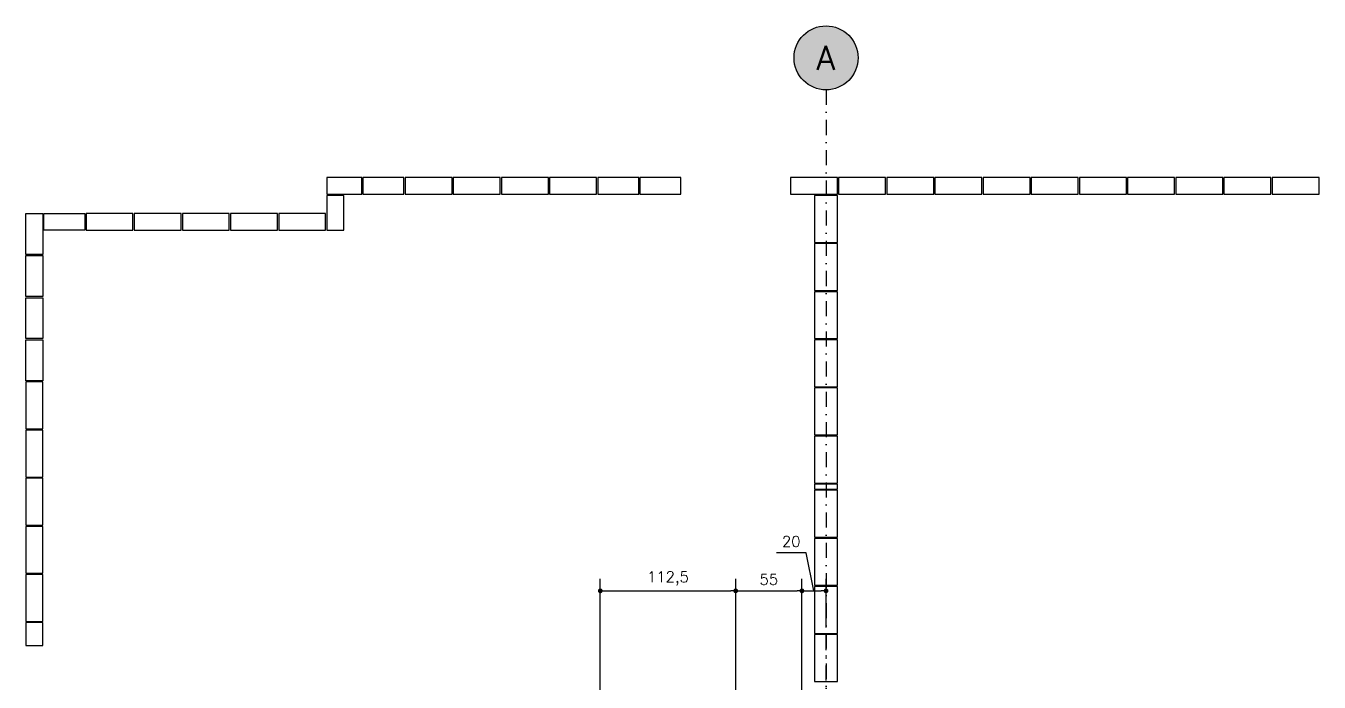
# Model space of a CAD drawing. Extents: x 26375 to 53850, y -1187 to 1911.
# Drawn here: x 50101 to 51175, y 954 to 1499 of the extents above; entities that cross this region are included whole.
import ezdxf
from ezdxf.enums import TextEntityAlignment as Align

# ---------------------------------------------------------------- set-up
doc = ezdxf.new("R2010")
doc.units = 0
doc.header["$LTSCALE"] = 25
doc.linetypes.add('DASHDOT', pattern=[1, 0.5, -0.25, 0, -0.25])
for name, color, linetype in [('COTA', 1, 'Continuous'), ('EIXO_AUXILIAR', 1, 'DASHDOT'), ('EIXOS', 1, 'DASHDOT'), ('H4', 254, 'Continuous'), ('IND-EIXOS', 2, 'Continuous'), ('PROJ', 252, 'Continuous'), ('TEXT-EIXOS', 3, 'Continuous')]:
    doc.layers.add(name, color=color, linetype=linetype)
doc.styles.add('COTA', font='romans.shx')
doc.styles.get("Standard").update_dxf_attribs({"font": 'romans.shx'})
doc.dimstyles.new('forma', dxfattribs={"dimtxt": 1.8, "dimasz": 0.8, "dimexe": 2, "dimexo": 1, "dimgap": 1, "dimtad": 1, "dimdec": 1, "dimzin": 9, "dimtxsty": 'COTA', "dimblk1": 'DOT', "dimblk2": 'DOT', "dimsah": 1, "dimcen": 0, "dimdle": 1, "dimclrd": 256, "dimclre": 256, "dimclrt": 2, "dimadec": 0, "dimazin": 0, "dimtfac": 1, "dimtdec": 0, "dimtmove": 0, "dimatfit": 3, "dimfxl": 1, "dimtolj": 1, "dimtzin": 0, "dimarcsym": 0})

# ---------------------------------------------------------------- blocks, each defined once
blk = doc.blocks.new('A$C55ad4023')
at = {"layer": 'PROJ'}
for points in [[(-3240.9, -408), (-3211.9, -408), (-3211.9, -394), (-3240.9, -394), (-3240.9, -408)], [(-3210.9, -408), (-3176.9, -408), (-3176.9, -394), (-3210.9, -394), (-3210.9, -408)], [(-3175.9, -408), (-3136.9, -408), (-3136.9, -394), (-3175.9, -394), (-3175.9, -408)], [(-3135.9, -408), (-3096.9, -408), (-3096.9, -394), (-3135.9, -394), (-3135.9, -408)], [(-3095.9, -408), (-3056.9, -408), (-3056.9, -394), (-3095.9, -394), (-3095.9, -408)], [(-3055.9, -408), (-3016.9, -408), (-3016.9, -394), (-3055.9, -394), (-3055.9, -408)], [(-3015.9, -408), (-2981.9, -408), (-2981.9, -394), (-3015.9, -394), (-3015.9, -408)], [(-2980.9, -408), (-2946.9, -408), (-2946.9, -394), (-2980.9, -394), (-2980.9, -408)], [(-2855.9, -408), (-2816.9, -408), (-2816.9, -394), (-2855.9, -394), (-2855.9, -408)], [(-2815.9, -408), (-2776.9, -408), (-2776.9, -394), (-2815.9, -394), (-2815.9, -408)], [(-2775.9, -408), (-2736.9, -408), (-2736.9, -394), (-2775.9, -394), (-2775.9, -408)], [(-2735.9, -408), (-2696.9, -408), (-2696.9, -394), (-2735.9, -394), (-2735.9, -408)], [(-2695.9, -408), (-2656.9, -408), (-2656.9, -394), (-2695.9, -394), (-2695.9, -408)], [(-2655.9, -408), (-2616.9, -408), (-2616.9, -394), (-2655.9, -394), (-2655.9, -408)], [(-2615.9, -408), (-2576.9, -408), (-2576.9, -394), (-2615.9, -394), (-2615.9, -408)], [(-2575.9, -408), (-2536.9, -408), (-2536.9, -394), (-2575.9, -394), (-2575.9, -408)], [(-2535.9, -408), (-2496.9, -408), (-2496.9, -394), (-2535.9, -394), (-2535.9, -408)], [(-2495.9, -408), (-2456.9, -408), (-2456.9, -394), (-2495.9, -394), (-2495.9, -408)], [(-2455.9, -408), (-2416.9, -408), (-2416.9, -394), (-2455.9, -394), (-2455.9, -408)], [(-3240.9, -409), (-3240.9, -438), (-3226.9, -438), (-3226.9, -409), (-3240.9, -409)], [(-2835.9, -409), (-2835.9, -448), (-2816.9, -448), (-2816.9, -409), (-2835.9, -409)], [(-3476.9, -424), (-3476.9, -458), (-3490.9, -458), (-3490.9, -424), (-3476.9, -424)], [(-3441.9, -438), (-3475.9, -438), (-3475.9, -424), (-3441.9, -424), (-3441.9, -438)], [(-3440.9, -438), (-3401.9, -438), (-3401.9, -424), (-3440.9, -424), (-3440.9, -438)], [(-3400.9, -438), (-3361.9, -438), (-3361.9, -424), (-3400.9, -424), (-3400.9, -438)], [(-3360.9, -438), (-3321.9, -438), (-3321.9, -424), (-3360.9, -424), (-3360.9, -438)], [(-3320.9, -438), (-3281.9, -438), (-3281.9, -424), (-3320.9, -424), (-3320.9, -438)], [(-3280.9, -438), (-3241.9, -438), (-3241.9, -424), (-3280.9, -424), (-3280.9, -438)], [(-2835.9, -449), (-2835.9, -488), (-2816.9, -488), (-2816.9, -449), (-2835.9, -449)], [(-3476.9, -459), (-3476.9, -493), (-3490.9, -493), (-3490.9, -459), (-3476.9, -459)], [(-3476.9, -494), (-3476.9, -528), (-3490.9, -528), (-3490.9, -494), (-3476.9, -494)], [(-2835.9, -489), (-2835.9, -528), (-2816.9, -528), (-2816.9, -489), (-2835.9, -489)], [(-3476.9, -529), (-3476.9, -563), (-3490.9, -563), (-3490.9, -529), (-3476.9, -529)], [(-2835.9, -529), (-2835.9, -568), (-2816.9, -568), (-2816.9, -529), (-2835.9, -529)], [(-3490.9, -564), (-3490.9, -603), (-3476.9, -603), (-3476.9, -564), (-3490.9, -564)], [(-2835.9, -569), (-2835.9, -608), (-2816.9, -608), (-2816.9, -569), (-2835.9, -569)], [(-3490.9, -604), (-3490.9, -643), (-3476.9, -643), (-3476.9, -604), (-3490.9, -604)], [(-2835.9, -609), (-2835.9, -648), (-2816.9, -648), (-2816.9, -609), (-2835.9, -609)], [(-3490.9, -644), (-3490.9, -683), (-3476.9, -683), (-3476.9, -644), (-3490.9, -644)], [(-2816.9, -653), (-2816.9, -649), (-2835.9, -649), (-2835.9, -653), (-2816.9, -653)], [(-2835.9, -654), (-2835.9, -693), (-2816.9, -693), (-2816.9, -654), (-2835.9, -654)], [(-3490.9, -684), (-3490.9, -723), (-3476.9, -723), (-3476.9, -684), (-3490.9, -684)], [(-2835.9, -694), (-2835.9, -733), (-2816.9, -733), (-2816.9, -694), (-2835.9, -694)], [(-3490.9, -724), (-3490.9, -763), (-3476.9, -763), (-3476.9, -724), (-3490.9, -724)], [(-2835.9, -734), (-2835.9, -773), (-2816.9, -773), (-2816.9, -734), (-2835.9, -734)], [(-3476.9, -783), (-3476.9, -764), (-3490.9, -764), (-3490.9, -783), (-3476.9, -783)], [(-2835.9, -774), (-2835.9, -813), (-2816.9, -813), (-2816.9, -774), (-2835.9, -774)]]:
    blk.add_lwpolyline(points, dxfattribs=at)
blk = doc.blocks.new('_Dot')
at = {"color": 0, "linetype": 'ByBlock', "lineweight": -2}
blk.add_line((-0.5, 0), (-1, 0), dxfattribs=at)
at = {"color": 0, "linetype": 'ByBlock', "const_width": 0.5}
blk.add_lwpolyline([(-0.25, 0, 1), (0.25, 0, 1)], format="xyb", close=True, dxfattribs=at)
blk = doc.blocks.new('*D403')
at = {"layer": 'COTA', "lineweight": -2, "transparency": 16777216}
for p, q in [((50577.6, 933.7), (50577.6, 1039.6)), ((50690.1, 936.2), (50690.1, 1039.6)), ((50581.6, 1029.6), (50686.1, 1029.6))]:
    blk.add_line(p, q, dxfattribs=at)
at = {"layer": 'Defpoints', "color": 0, "transparency": 16777216}
for p in [(50690.1, 1029.6), (50577.6, 928.7), (50690.1, 931.2)]:
    blk.add_point(p, dxfattribs=at)
at = {"layer": 'COTA', "lineweight": -2, "transparency": 16777216, "xscale": 4, "yscale": 4, "zscale": 4, "rotation": 180}
blk.add_blockref('_Dot', (50577.6, 1029.6), dxfattribs=at)
at = {"layer": 'COTA', "lineweight": -2, "transparency": 16777216, "xscale": 4, "yscale": 4, "zscale": 4}
blk.add_blockref('_Dot', (50690.1, 1029.6), dxfattribs=at)
at = {"layer": 'COTA', "color": 2, "transparency": 16777216, "insert": (50633.8, 1039.9), "char_height": 9, "attachment_point": 5, "style": 'COTA'}
blk.add_mtext('\\A1;112,5 ', dxfattribs=at)
blk = doc.blocks.new('*D404')
at = {"layer": 'COTA', "lineweight": -2, "transparency": 16777216}
for p, q in [((50690.1, 936.2), (50690.1, 1039.6)), ((50745.1, 936.2), (50745.1, 1039.6)), ((50694.1, 1029.6), (50741.1, 1029.6))]:
    blk.add_line(p, q, dxfattribs=at)
at = {"layer": 'Defpoints', "color": 0, "transparency": 16777216}
for p in [(50745.1, 1029.6), (50690.1, 931.2), (50745.1, 931.2)]:
    blk.add_point(p, dxfattribs=at)
at = {"layer": 'COTA', "lineweight": -2, "transparency": 16777216, "xscale": 4, "yscale": 4, "zscale": 4, "rotation": 180}
blk.add_blockref('_Dot', (50690.1, 1029.6), dxfattribs=at)
at = {"layer": 'COTA', "lineweight": -2, "transparency": 16777216, "xscale": 4, "yscale": 4, "zscale": 4}
blk.add_blockref('_Dot', (50745.1, 1029.6), dxfattribs=at)
at = {"layer": 'COTA', "color": 2, "transparency": 16777216, "insert": (50717.6, 1039.1), "char_height": 9, "attachment_point": 5, "style": 'COTA'}
blk.add_mtext('\\A1;55 ', dxfattribs=at)
blk = doc.blocks.new('*D405')
at = {"layer": 'COTA', "lineweight": -2, "transparency": 16777216}
for p, q in [((50748.5, 1061.1), (50723.9, 1061.1)), ((50755.1, 1029.6), (50748.5, 1061.1)), ((50745.1, 936.2), (50745.1, 1039.6)), ((50765.1, 999.2), (50765.1, 1039.6)), ((50749.1, 1029.6), (50761.1, 1029.6))]:
    blk.add_line(p, q, dxfattribs=at)
at = {"layer": 'Defpoints', "color": 0, "transparency": 16777216}
for p in [(50765.1, 1029.6), (50765.1, 994.2), (50745.1, 931.2)]:
    blk.add_point(p, dxfattribs=at)
at = {"layer": 'COTA', "lineweight": -2, "transparency": 16777216, "xscale": 4, "yscale": 4, "zscale": 4, "rotation": 180}
blk.add_blockref('_Dot', (50745.1, 1029.6), dxfattribs=at)
at = {"layer": 'COTA', "lineweight": -2, "transparency": 16777216, "xscale": 4, "yscale": 4, "zscale": 4}
blk.add_blockref('_Dot', (50765.1, 1029.6), dxfattribs=at)
at = {"layer": 'COTA', "color": 2, "transparency": 16777216, "insert": (50736.2, 1070.6), "char_height": 9, "attachment_point": 5, "style": 'COTA'}
blk.add_mtext('\\A1;20 ', dxfattribs=at)

msp = doc.modelspace()

# ---------------------------------------------------------------- hatches: boundary and pattern name
at = {"layer": 'H4'}
h = msp.add_hatch(color=256, dxfattribs=at)
edge = h.paths.add_edge_path()
edge.add_arc((50765.1, 1472.55), 26.59, 0, 360)

# ---------------------------------------------------------------- linework, layer by layer
at = {"layer": 'EIXO_AUXILIAR', "color": 2}
msp.add_line((50765.1, 603.72), (50765.1, 993.72), dxfattribs=at)
at = {"layer": 'EIXOS'}
msp.add_line((50765.1, 1446.02), (50765.1, 155.77), dxfattribs=at)
at = {"layer": 'IND-EIXOS'}
msp.add_circle((50765.1, 1472.55), 26.59, dxfattribs=at)

# ---------------------------------------------------------------- block references
at = {"layer": 'PROJ'}
msp.add_blockref('A$C55ad4023', (53591.46, 1767.21), dxfattribs=at)

# ---------------------------------------------------------------- texts
at = {"layer": 'TEXT-EIXOS'}
msp.add_text('A', height=20, dxfattribs=at).set_placement((50764.99, 1472.55), align=Align.MIDDLE_CENTER)

# ---------------------------------------------------------------- dimensions: what is measured, and where the dimension line sits
at = {"layer": 'COTA'}
dim = msp.add_linear_dim(base=(50765.1, 1029.59), p1=(50745.1, 931.22), p2=(50765.1, 994.22), dimstyle='forma', override={"dimscale": 5, "dimpost": ' ', "dimtmove": 1}, dxfattribs=at)
dim.commit()
dim.dimension.update_dxf_attribs({"geometry": '*D405', "text_midpoint": (50743.5, 1061.09), "dimtype": 160})
for base, p1, p2, override, picture, middle in [((50690.1, 1029.59), (50577.6, 928.72), (50690.1, 931.22), {"dimscale": 5, "dimpost": ' '}, '*D403', (50633.85, 1039.94)), ((50745.1, 1029.59), (50690.1, 931.22), (50745.1, 931.22), {"dimscale": 5, "dimpost": ' ', "dimtmove": 1}, '*D404', (50717.6, 1039.09))]:
    dim = msp.add_linear_dim(base=base, p1=p1, p2=p2, dimstyle='forma', override=override, dxfattribs=at)
    dim.commit()
    dim.dimension.update_dxf_attribs({"geometry": picture, "text_midpoint": middle})

doc.saveas('drawing.dxf')
